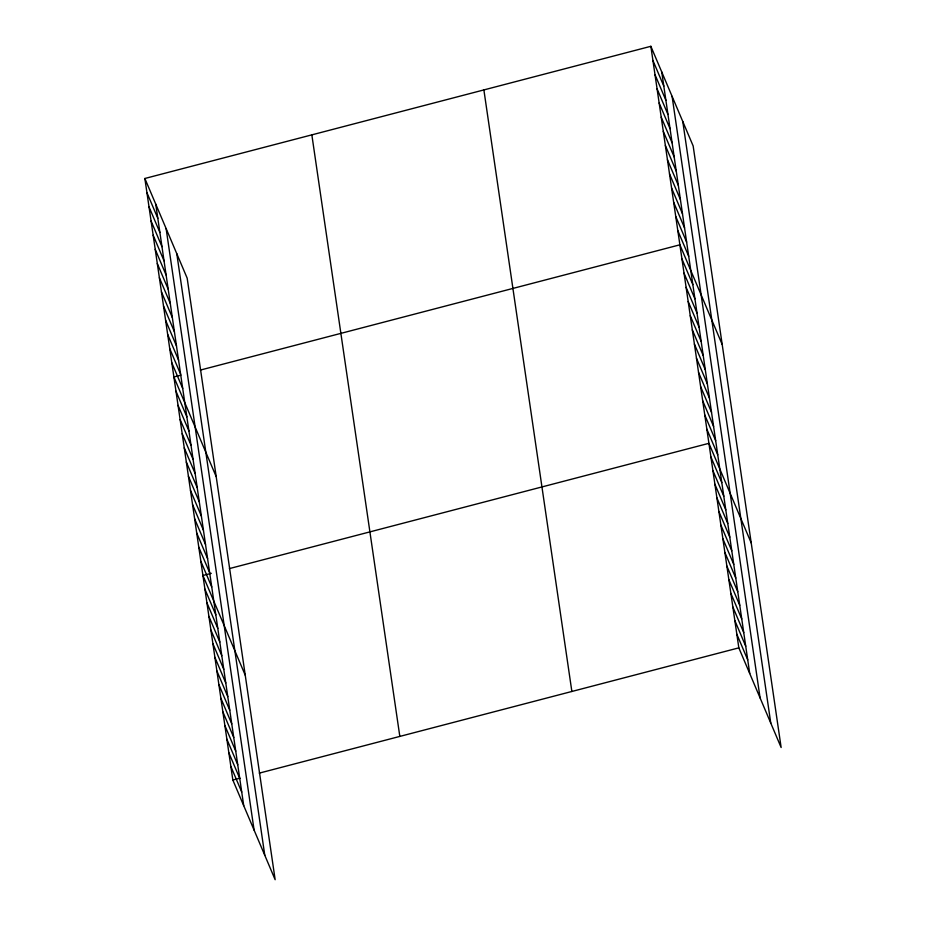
<?xml version="1.0" encoding="UTF-8"?>
<svg xmlns="http://www.w3.org/2000/svg" width="926" height="926" viewBox="0 0 926 926"><rect width="100%" height="100%" fill="white"/><g stroke="black" fill="none" stroke-linecap="round" stroke-linejoin="round"><path stroke-width="1.39" d="M144.861 178.486L187.168 278.147L275.149 879.7L232.843 780.039L144.861 178.486L650.851 46.3L693.157 145.961L781.139 747.513L738.832 647.853L650.851 46.3M180.848 375.18L173.891 376.998L216.198 476.659M200.329 370.087L679.881 244.811L722.187 344.472M211.278 573.333L202.933 575.509L245.228 675.17M229.37 568.599L708.922 443.322L751.229 542.983M232.843 780.039L239.799 778.222M259.28 773.129L738.832 647.853M652.923 60.479L663.815 86.118M655.006 74.659L665.887 100.297M657.078 88.838L667.959 114.477M659.15 103.017L670.03 128.656M661.222 117.197L672.102 142.835M663.294 131.376L674.186 157.015M665.366 145.556L676.258 171.194M667.438 159.735L678.33 185.374M669.521 173.914L680.402 199.553M671.593 188.094L682.474 213.732M673.665 202.273L684.545 227.912M675.737 216.452L686.629 242.091M677.809 230.632L688.701 256.271M681.964 258.991L692.845 284.629M684.036 273.17L694.917 298.809M686.108 287.349L696.989 312.988M688.18 301.529L699.061 327.167M690.252 315.708L701.144 341.347M692.324 329.887L703.216 355.526M694.407 344.067L705.288 369.705M696.479 358.246L707.36 383.885M698.551 372.426L709.432 398.064M700.623 386.605L711.504 412.244M702.695 400.784L713.587 426.423M704.767 414.964L715.659 440.602M706.851 429.143L717.731 454.782M710.913 456.958L721.794 482.596M712.904 470.593L723.796 496.232M714.907 484.229L725.787 509.867M716.898 497.864L727.778 523.503M718.889 511.499L729.781 537.138M720.891 525.135L731.772 550.773M722.882 538.77L733.762 564.409M724.873 552.405L735.753 578.044M726.864 566.041L737.756 591.679M728.866 579.676L739.747 605.315M730.857 593.311L741.738 618.95M732.848 606.947L743.74 632.585M734.85 620.582L745.731 646.221M736.841 634.217L747.722 659.856M146.933 192.666L157.825 218.304M149.005 206.845L159.897 232.484M151.088 221.025L161.969 246.663M153.16 235.204L164.041 260.843M155.232 249.383L166.113 275.022M157.304 263.563L168.185 289.201M159.376 277.742L170.268 303.381M161.448 291.921L172.34 317.56M163.532 306.101L174.412 331.74M165.604 320.28L176.484 345.919M167.675 334.46L178.556 360.098M169.747 348.639L180.628 374.278M171.819 362.818L182.711 388.457M175.975 391.177L186.855 416.816M178.047 405.356L188.927 430.995M180.119 419.536L190.999 445.175M182.191 433.715L193.071 459.354M184.262 447.895L195.154 473.533M186.334 462.074L197.226 487.713M188.418 476.253L199.298 501.892M190.49 490.433L201.37 516.071M192.562 504.612L203.442 530.251M194.634 518.791L205.514 544.43M196.706 532.971L207.598 558.61M198.777 547.15L209.67 572.789M200.861 561.33L211.741 586.968M204.924 589.144L215.804 614.783M206.915 602.78L217.807 628.418M208.917 616.415L219.798 642.054M210.908 630.05L221.789 655.689M212.899 643.686L223.779 669.324M214.89 657.321L225.782 682.96M216.892 670.956L227.773 696.595M218.883 684.592L229.764 710.23M220.874 698.227L231.766 723.866M222.877 711.862L233.757 737.501M224.868 725.498L235.748 751.136M226.858 739.133L237.75 764.772M228.849 752.769L239.741 778.407M230.852 766.404L241.732 792.043M682.786 121.537L770.768 723.09M672.102 96.373L760.084 697.926M661.743 71.939L749.724 673.491M483.881 89.926L571.863 691.479M311.842 134.86L399.824 736.413M176.797 253.724L264.778 855.277M166.113 228.56L254.094 830.101M155.742 204.125L243.723 805.678"/></g></svg>
